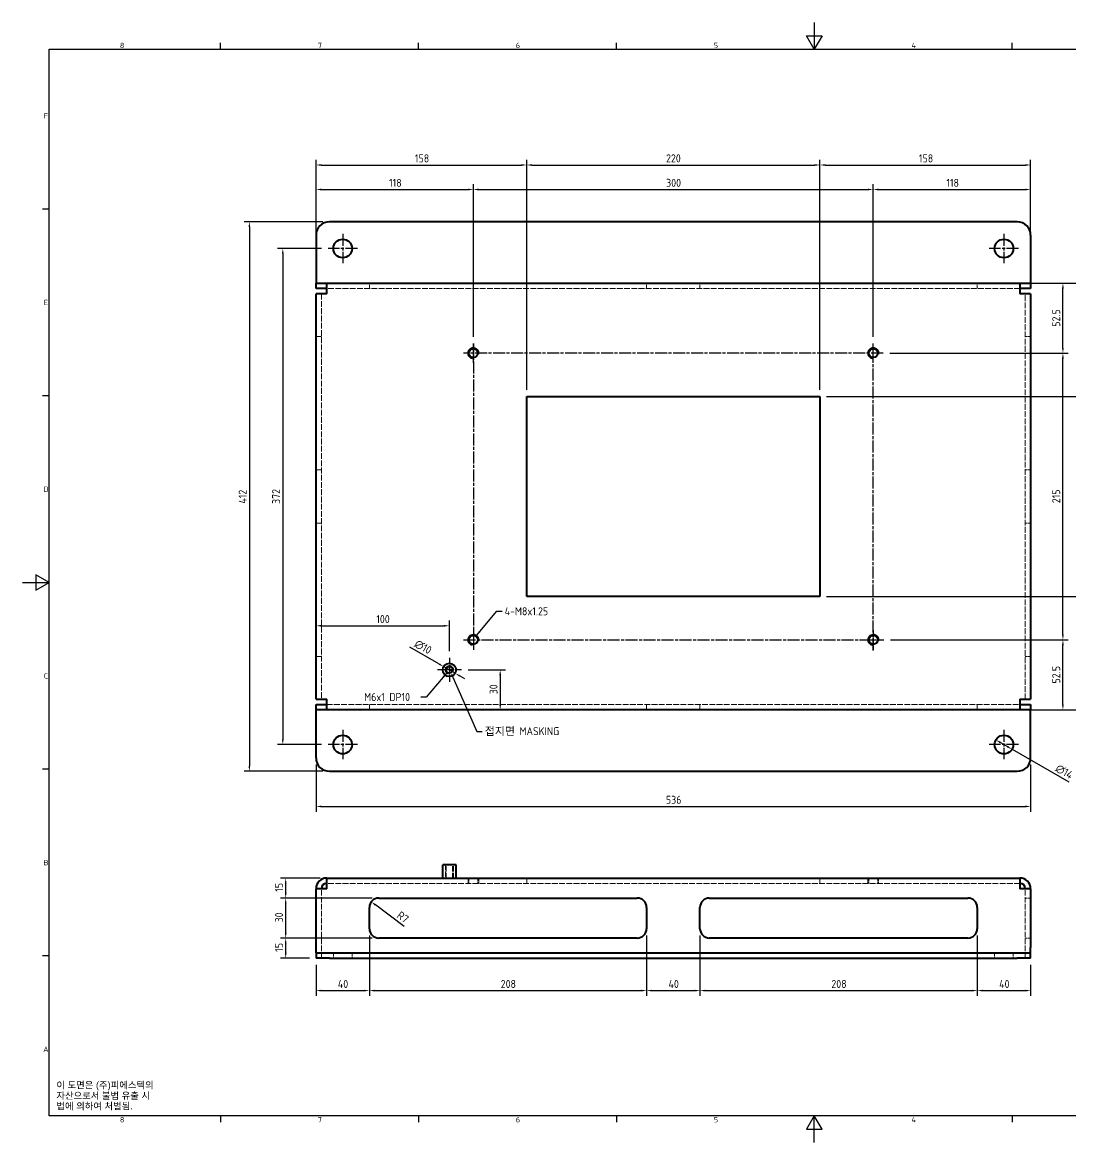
# Model space of a CAD drawing. Header units: millimetres. Extents: x 0 to 1188, y 0 to 840.
# Drawn here: x 0 to 786, y 0 to 840 of the extents above; entities that cross this region are included whole.
import ezdxf

# ---------------------------------------------------------------- set-up
doc = ezdxf.new("R2010")
doc.units = ezdxf.units.MM
doc.header["$LTSCALE"] = 2
doc.linetypes.add('CHAIN', pattern=[0.3543, 0.2362, -0.0295, 0.0591, -0.0295])
doc.linetypes.add('DASHED', pattern=[0.2067, 0.1654, -0.0413])
doc.layers.get('0').update_dxf_attribs({"color": 3, "lineweight": 25})
for name, color, linetype, lineweight in [('가려진 것(ISO)', 2, 'DASHED', 18), ('가시적인 것(ISO)', 3, 'Continuous', 40), ('가시적인 좁은 것(ISO)', 3, 'Continuous', 35), ('경계(ISO)', 7, 'Continuous', 25), ('기호(ISO)', 5, 'Continuous', 25), ('중심 표식(ISO)', 1, 'Continuous', 25), ('중심선(ISO)', 1, 'Continuous', 25), ('치수(ISO)', 2, 'Continuous', 25)]:
    doc.layers.add(name, color=color, linetype=linetype, lineweight=lineweight)
doc.styles.add('문자 텍스트_PSTEK_POSCO', font='isocp.shx')
doc.styles.add('치수 텍스트_PSTEK_POSCO', font='isocp.shx')
doc.dimstyles.new('치수_PSTEK_POSCO', dxfattribs={"dimscale": 2, "dimtxt": 3, "dimasz": 2, "dimexe": 2, "dimexo": 2.5, "dimgap": 1, "dimtad": 1, "dimrnd": 1e-08, "dimdsep": 46, "dimtxsty": '치수 텍스트_PSTEK_POSCO', "dimcen": 0.09, "dimdle": 10, "dimclrd": 7, "dimclre": 7, "dimclrt": 2, "dimadec": 1, "dimazin": 2, "dimtfac": 1, "dimtmove": 0, "dimatfit": 3, "dimfxl": 0, "dimtolj": 1, "dimlwd": -1, "dimlwe": -1, "dimarcsym": 0})
doc.dimstyles.new('치수_PSTEK_POSCO$7', dxfattribs={"dimscale": 2, "dimtxt": 3, "dimasz": 2, "dimexe": 2, "dimexo": 2.5, "dimgap": 1, "dimtad": 1, "dimrnd": 1e-08, "dimdsep": 46, "dimtxsty": '치수 텍스트_PSTEK_POSCO', "dimcen": 0.09, "dimdle": 10, "dimclrd": 7, "dimclre": 7, "dimclrt": 2, "dimadec": 1, "dimazin": 2, "dimtfac": 1, "dimtmove": 0, "dimatfit": 3, "dimfxl": 0, "dimtolj": 1, "dimlwd": -1, "dimlwe": -1, "dimarcsym": 0})

# ---------------------------------------------------------------- blocks, each defined once
blk = doc.blocks.new('경계 Default Border')
at = {"layer": '경계(ISO)'}
for p, q in [((74.25, 410), (74.25, 412.4)), ((148.5, 410), (148.5, 412.4)), ((222.75, 410), (222.75, 412.4)), ((371.25, 410), (371.25, 412.4)), ((10, 350), (7.6, 350)), ((10, 280), (7.6, 280)), ((10, 140), (7.6, 140)), ((10, 70), (7.6, 70)), ((74.25, 10), (74.25, 7.6)), ((148.5, 10), (148.5, 7.6)), ((222.75, 10), (222.75, 7.6)), ((371.25, 10), (371.25, 7.6))]:
    blk.add_line(p, q, dxfattribs=at)
at = {"layer": '경계(ISO)', "flags": 128}
for points in [[(297, 420), (297, 410), (294.11, 415), (299.89, 415), (297, 410)], [(10, 10), (10, 410), (584, 410), (584, 10), (10, 10)], [(0, 210), (10, 210), (5, 212.89), (5, 207.11), (10, 210)], [(297, 0), (297, 10), (294.11, 5), (299.89, 5), (297, 10)]]:
    blk.add_lwpolyline(points, dxfattribs=at)
at = {"layer": '경계(ISO)', "color": 2, "char_height": 2, "attachment_point": 7, "style": '문자 텍스트_PSTEK_POSCO'}
for s, insert in [('8', (36.55, 410.38)), ('7', (110.8, 410.4)), ('6', (185.05, 410.38)), ('5', (259.3, 410.38)), ('4', (333.44, 410.4)), ('F', (8.03, 384)), ('E', (8.03, 313.98)), ('D', (7.92, 243.98)), ('C', (8.03, 173.98)), ('B', (7.92, 103.98)), ('A', (7.81, 34)), ('8', (36.55, 7.58)), ('7', (110.8, 7.6)), ('6', (185.05, 7.58)), ('5', (259.3, 7.58)), ('4', (333.44, 7.6))]:
    blk.add_mtext(s, dxfattribs=dict(at, insert=insert))
blk = doc.blocks.new('*D21')
at = {"layer": 'Defpoints', "color": 0, "transparency": 16777216}
for p in [(229.24, 670.46), (195.33, 298.46), (229.24, 298.46)]:
    blk.add_point(p, dxfattribs=at)
at = {"layer": '치수(ISO)', "color": 7, "transparency": 16777216}
for p, q in [((224.24, 670.46), (191.33, 670.46)), ((195.33, 666.46), (195.33, 302.46)), ((224.24, 298.46), (191.33, 298.46))]:
    blk.add_line(p, q, dxfattribs=at)
for points in [[(194.66, 666.46), (196, 666.46), (195.33, 670.46)], [(194.66, 302.46), (196, 302.46), (195.33, 298.46)]]:
    blk.add_solid(points, dxfattribs=at)
at = {"layer": '치수(ISO)', "color": 2, "transparency": 16777216, "insert": (190.33, 478.88), "char_height": 6, "attachment_point": 4, "rotation": 90, "style": '치수 텍스트_PSTEK_POSCO'}
blk.add_mtext('\\A1;372', dxfattribs=at)
blk = doc.blocks.new('*D22')
at = {"layer": 'Defpoints', "color": 0, "transparency": 16777216}
for p in [(230.24, 690.46), (170.24, 278.46), (230.24, 278.46)]:
    blk.add_point(p, dxfattribs=at)
at = {"layer": '치수(ISO)', "color": 7, "transparency": 16777216}
for p, q in [((225.24, 690.46), (166.24, 690.46)), ((170.24, 686.46), (170.24, 282.46)), ((225.24, 278.46), (166.24, 278.46))]:
    blk.add_line(p, q, dxfattribs=at)
for points in [[(169.57, 686.46), (170.91, 686.46), (170.24, 690.46)], [(169.57, 282.46), (170.91, 282.46), (170.24, 278.46)]]:
    blk.add_solid(points, dxfattribs=at)
at = {"layer": '치수(ISO)', "color": 2, "transparency": 16777216, "insert": (165.24, 479.18), "char_height": 6, "attachment_point": 4, "rotation": 90, "style": '치수 텍스트_PSTEK_POSCO'}
blk.add_mtext('\\A1;412', dxfattribs=at)
blk = doc.blocks.new('*D23')
at = {"layer": 'Defpoints', "color": 0, "transparency": 16777216}
for p in [(338.24, 714.68), (220.24, 680.46), (338.24, 599.28)]:
    blk.add_point(p, dxfattribs=at)
at = {"layer": '치수(ISO)', "color": 7, "transparency": 16777216}
for p, q in [((220.24, 685.46), (220.24, 718.68)), ((224.24, 714.68), (334.24, 714.68)), ((338.24, 604.28), (338.24, 718.68))]:
    blk.add_line(p, q, dxfattribs=at)
for points in [[(224.24, 715.35), (224.24, 714.01), (220.24, 714.68)], [(334.24, 715.35), (334.24, 714.01), (338.24, 714.68)]]:
    blk.add_solid(points, dxfattribs=at)
at = {"layer": '치수(ISO)', "color": 2, "transparency": 16777216, "insert": (275.02, 719.68), "char_height": 6, "attachment_point": 4, "style": '치수 텍스트_PSTEK_POSCO'}
blk.add_mtext('\\A1;118', dxfattribs=at)
blk = doc.blocks.new('*D24')
at = {"layer": 'Defpoints', "color": 0, "transparency": 16777216}
for p in [(638.24, 714.68), (338.24, 599.28), (638.24, 599.28)]:
    blk.add_point(p, dxfattribs=at)
at = {"layer": '치수(ISO)', "color": 7, "transparency": 16777216}
for p, q in [((338.24, 604.28), (338.24, 718.68)), ((342.24, 714.68), (634.24, 714.68)), ((638.24, 604.28), (638.24, 718.68))]:
    blk.add_line(p, q, dxfattribs=at)
for points in [[(342.24, 715.35), (342.24, 714.01), (338.24, 714.68)], [(634.24, 715.35), (634.24, 714.01), (638.24, 714.68)]]:
    blk.add_solid(points, dxfattribs=at)
at = {"layer": '치수(ISO)', "color": 2, "transparency": 16777216, "insert": (482.86, 719.68), "char_height": 6, "attachment_point": 4, "style": '치수 텍스트_PSTEK_POSCO'}
blk.add_mtext('\\A1;300', dxfattribs=at)
blk = doc.blocks.new('*D25')
at = {"layer": 'Defpoints', "color": 0, "transparency": 16777216}
for p in [(756.24, 714.68), (756.24, 680.46), (638.24, 599.28)]:
    blk.add_point(p, dxfattribs=at)
at = {"layer": '치수(ISO)', "color": 7, "transparency": 16777216}
for p, q in [((638.24, 604.28), (638.24, 718.68)), ((642.24, 714.68), (752.24, 714.68)), ((756.24, 685.46), (756.24, 718.68))]:
    blk.add_line(p, q, dxfattribs=at)
for points in [[(642.24, 715.35), (642.24, 714.01), (638.24, 714.68)], [(752.24, 715.35), (752.24, 714.01), (756.24, 714.68)]]:
    blk.add_solid(points, dxfattribs=at)
at = {"layer": '치수(ISO)', "color": 2, "transparency": 16777216, "insert": (693.06, 719.68), "char_height": 6, "attachment_point": 4, "style": '치수 텍스트_PSTEK_POSCO'}
blk.add_mtext('\\A1;118', dxfattribs=at)
blk = doc.blocks.new('*D26')
at = {"layer": 'Defpoints', "color": 0, "transparency": 16777216}
for p in [(378.24, 733.06), (220.24, 636.46), (378.24, 559.46)]:
    blk.add_point(p, dxfattribs=at)
at = {"layer": '치수(ISO)', "color": 7, "transparency": 16777216}
for p, q in [((220.24, 641.46), (220.24, 737.06)), ((224.24, 733.06), (374.24, 733.06)), ((378.24, 564.46), (378.24, 737.06))]:
    blk.add_line(p, q, dxfattribs=at)
for points in [[(224.24, 733.73), (224.24, 732.39), (220.24, 733.06)], [(374.24, 733.73), (374.24, 732.39), (378.24, 733.06)]]:
    blk.add_solid(points, dxfattribs=at)
at = {"layer": '치수(ISO)', "color": 2, "transparency": 16777216, "insert": (294.42, 738.06), "char_height": 6, "attachment_point": 4, "style": '치수 텍스트_PSTEK_POSCO'}
blk.add_mtext('\\A1;158', dxfattribs=at)
blk = doc.blocks.new('*D27')
at = {"layer": 'Defpoints', "color": 0, "transparency": 16777216}
for p in [(598.24, 733.06), (378.24, 559.46), (598.24, 559.46)]:
    blk.add_point(p, dxfattribs=at)
at = {"layer": '치수(ISO)', "color": 7, "transparency": 16777216}
for p, q in [((378.24, 564.46), (378.24, 737.06)), ((382.24, 733.06), (594.24, 733.06)), ((598.24, 564.46), (598.24, 737.06))]:
    blk.add_line(p, q, dxfattribs=at)
for points in [[(382.24, 733.73), (382.24, 732.39), (378.24, 733.06)], [(594.24, 733.73), (594.24, 732.39), (598.24, 733.06)]]:
    blk.add_solid(points, dxfattribs=at)
at = {"layer": '치수(ISO)', "color": 2, "transparency": 16777216, "insert": (482.78, 738.06), "char_height": 6, "attachment_point": 4, "style": '치수 텍스트_PSTEK_POSCO'}
blk.add_mtext('\\A1;220', dxfattribs=at)
blk = doc.blocks.new('*D28')
at = {"layer": 'Defpoints', "color": 0, "transparency": 16777216}
for p in [(756.24, 733.06), (756.24, 636.46), (598.24, 559.46)]:
    blk.add_point(p, dxfattribs=at)
at = {"layer": '치수(ISO)', "color": 7, "transparency": 16777216}
for p, q in [((598.24, 564.46), (598.24, 737.06)), ((602.24, 733.06), (752.24, 733.06)), ((756.24, 641.46), (756.24, 737.06))]:
    blk.add_line(p, q, dxfattribs=at)
for points in [[(602.24, 733.73), (602.24, 732.39), (598.24, 733.06)], [(752.24, 733.73), (752.24, 732.39), (756.24, 733.06)]]:
    blk.add_solid(points, dxfattribs=at)
at = {"layer": '치수(ISO)', "color": 2, "transparency": 16777216, "insert": (672.46, 738.06), "char_height": 6, "attachment_point": 4, "style": '치수 텍스트_PSTEK_POSCO'}
blk.add_mtext('\\A1;158', dxfattribs=at)
blk = doc.blocks.new('*D29')
at = {"layer": 'Defpoints', "color": 0, "transparency": 16777216}
for p in [(748.24, 644.46), (801.07, 644.46), (598.24, 559.46)]:
    blk.add_point(p, dxfattribs=at)
at = {"layer": '치수(ISO)', "color": 7, "transparency": 16777216}
for p, q in [((753.24, 644.46), (805.07, 644.46)), ((801.07, 563.46), (801.07, 640.46)), ((603.24, 559.46), (805.07, 559.46))]:
    blk.add_line(p, q, dxfattribs=at)
for points in [[(800.4, 640.46), (801.74, 640.46), (801.07, 644.46)], [(800.4, 563.46), (801.74, 563.46), (801.07, 559.46)]]:
    blk.add_solid(points, dxfattribs=at)
at = {"layer": '치수(ISO)', "color": 2, "transparency": 16777216, "insert": (796.07, 602.74), "char_height": 6, "attachment_point": 4, "rotation": 90, "style": '치수 텍스트_PSTEK_POSCO'}
blk.add_mtext('\\A1;85', dxfattribs=at)
blk = doc.blocks.new('*D30')
at = {"layer": 'Defpoints', "color": 0, "transparency": 16777216}
for p in [(598.24, 559.46), (801.07, 559.46), (598.24, 409.46)]:
    blk.add_point(p, dxfattribs=at)
at = {"layer": '치수(ISO)', "color": 7, "transparency": 16777216}
for p, q in [((603.24, 559.46), (805.07, 559.46)), ((801.07, 413.46), (801.07, 555.46)), ((603.24, 409.46), (805.07, 409.46))]:
    blk.add_line(p, q, dxfattribs=at)
for points in [[(800.4, 555.46), (801.74, 555.46), (801.07, 559.46)], [(800.4, 413.46), (801.74, 413.46), (801.07, 409.46)]]:
    blk.add_solid(points, dxfattribs=at)
at = {"layer": '치수(ISO)', "color": 2, "transparency": 16777216, "insert": (796.07, 479.65), "char_height": 6, "attachment_point": 4, "rotation": 90, "style": '치수 텍스트_PSTEK_POSCO'}
blk.add_mtext('\\A1;150', dxfattribs=at)
blk = doc.blocks.new('*D31')
at = {"layer": 'Defpoints', "color": 0, "transparency": 16777216}
for p in [(598.24, 409.46), (801.07, 409.46), (748.24, 324.46)]:
    blk.add_point(p, dxfattribs=at)
at = {"layer": '치수(ISO)', "color": 7, "transparency": 16777216}
for p, q in [((603.24, 409.46), (805.07, 409.46)), ((801.07, 328.46), (801.07, 405.46)), ((753.24, 324.46), (805.07, 324.46))]:
    blk.add_line(p, q, dxfattribs=at)
for points in [[(800.4, 405.46), (801.74, 405.46), (801.07, 409.46)], [(800.4, 328.46), (801.74, 328.46), (801.07, 324.46)]]:
    blk.add_solid(points, dxfattribs=at)
at = {"layer": '치수(ISO)', "color": 2, "transparency": 16777216, "insert": (796.07, 367.7), "char_height": 6, "attachment_point": 4, "rotation": 90, "style": '치수 텍스트_PSTEK_POSCO'}
blk.add_mtext('\\A1;85', dxfattribs=at)
blk = doc.blocks.new('*D32')
at = {"layer": 'Defpoints', "color": 0, "transparency": 16777216}
for p in [(748.24, 644.46), (780.47, 644.46), (645.56, 591.96)]:
    blk.add_point(p, dxfattribs=at)
at = {"layer": '치수(ISO)', "color": 7, "transparency": 16777216}
for p, q in [((753.24, 644.46), (784.47, 644.46)), ((780.47, 595.96), (780.47, 640.46)), ((650.56, 591.96), (784.47, 591.96))]:
    blk.add_line(p, q, dxfattribs=at)
for points in [[(779.8, 640.46), (781.13, 640.46), (780.47, 644.46)], [(779.8, 595.96), (781.13, 595.96), (780.47, 591.96)]]:
    blk.add_solid(points, dxfattribs=at)
at = {"layer": '치수(ISO)', "color": 2, "transparency": 16777216, "insert": (775.46, 611.8), "char_height": 6, "attachment_point": 4, "rotation": 90, "style": '치수 텍스트_PSTEK_POSCO'}
blk.add_mtext('\\A1;52.5', dxfattribs=at)
blk = doc.blocks.new('*D33')
at = {"layer": 'Defpoints', "color": 0, "transparency": 16777216}
for p in [(645.56, 591.96), (780.47, 591.96), (646.24, 376.96)]:
    blk.add_point(p, dxfattribs=at)
at = {"layer": '치수(ISO)', "color": 7, "transparency": 16777216}
for p, q in [((650.56, 591.96), (784.47, 591.96)), ((780.47, 380.96), (780.47, 587.96)), ((651.24, 376.96), (784.47, 376.96))]:
    blk.add_line(p, q, dxfattribs=at)
for points in [[(779.8, 587.96), (781.13, 587.96), (780.47, 591.96)], [(779.8, 380.96), (781.13, 380.96), (780.47, 376.96)]]:
    blk.add_solid(points, dxfattribs=at)
at = {"layer": '치수(ISO)', "color": 2, "transparency": 16777216, "insert": (775.46, 479.47), "char_height": 6, "attachment_point": 4, "rotation": 90, "style": '치수 텍스트_PSTEK_POSCO'}
blk.add_mtext('\\A1;215', dxfattribs=at)
blk = doc.blocks.new('*D34')
at = {"layer": 'Defpoints', "color": 0, "transparency": 16777216}
for p in [(646.24, 376.96), (780.47, 376.96), (748.24, 324.46)]:
    blk.add_point(p, dxfattribs=at)
at = {"layer": '치수(ISO)', "color": 7, "transparency": 16777216}
for p, q in [((651.24, 376.96), (784.47, 376.96)), ((780.47, 328.46), (780.47, 372.96)), ((753.24, 324.46), (784.47, 324.46))]:
    blk.add_line(p, q, dxfattribs=at)
for points in [[(779.8, 372.96), (781.13, 372.96), (780.47, 376.96)], [(779.8, 328.46), (781.13, 328.46), (780.47, 324.46)]]:
    blk.add_solid(points, dxfattribs=at)
at = {"layer": '치수(ISO)', "color": 2, "transparency": 16777216, "insert": (775.46, 344.26), "char_height": 6, "attachment_point": 4, "rotation": 90, "style": '치수 텍스트_PSTEK_POSCO'}
blk.add_mtext('\\A1;52.5', dxfattribs=at)
blk = doc.blocks.new('*D35')
at = {"layer": 'Defpoints', "color": 0, "transparency": 16777216}
for p in [(220.24, 387.55), (320.24, 387.55), (320.24, 363.46)]:
    blk.add_point(p, dxfattribs=at)
at = {"layer": '치수(ISO)', "color": 7, "transparency": 16777216}
for p, q in [((224.24, 387.55), (316.24, 387.55)), ((320.24, 368.46), (320.24, 391.55))]:
    blk.add_line(p, q, dxfattribs=at)
for points in [[(224.24, 388.21), (224.24, 386.88), (220.24, 387.55)], [(316.24, 388.21), (316.24, 386.88), (320.24, 387.55)]]:
    blk.add_solid(points, dxfattribs=at)
at = {"layer": '치수(ISO)', "color": 2, "transparency": 16777216, "insert": (265.44, 392.55), "char_height": 6, "attachment_point": 4, "style": '치수 텍스트_PSTEK_POSCO'}
blk.add_mtext('\\A1;100', dxfattribs=at)
blk = doc.blocks.new('*D36')
at = {"layer": 'Defpoints', "color": 0, "transparency": 16777216}
for p in [(329.24, 354.46), (358.39, 324.46), (358.39, 324.46)]:
    blk.add_point(p, dxfattribs=at)
at = {"layer": '치수(ISO)', "color": 7, "transparency": 16777216}
for p, q in [((334.24, 354.46), (362.39, 354.46)), ((358.39, 350.46), (358.39, 328.46))]:
    blk.add_line(p, q, dxfattribs=at)
for points in [[(357.72, 350.46), (359.05, 350.46), (358.39, 354.46)], [(357.72, 328.46), (359.05, 328.46), (358.39, 324.46)]]:
    blk.add_solid(points, dxfattribs=at)
at = {"layer": '치수(ISO)', "color": 2, "transparency": 16777216, "insert": (353.39, 336.15), "char_height": 6, "attachment_point": 4, "rotation": 90, "style": '치수 텍스트_PSTEK_POSCO'}
blk.add_mtext('\\A1;30', dxfattribs=at)
blk = doc.blocks.new('*D37')
at = {"layer": 'Defpoints', "color": 0, "transparency": 16777216}
for p in [(315.91, 356.96), (324.57, 351.96)]:
    blk.add_point(p, dxfattribs=at)
at = {"layer": '치수(ISO)', "color": 7, "transparency": 16777216}
for p, q in [((312.45, 358.96), (290.7, 371.51)), ((324.57, 351.96), (315.91, 356.96)), ((328.04, 349.96), (331.5, 347.96))]:
    blk.add_line(p, q, dxfattribs=at)
for points in [[(312.78, 359.53), (312.11, 358.38), (315.91, 356.96)], [(328.37, 350.53), (327.7, 349.38), (324.57, 351.96)]]:
    blk.add_solid(points, dxfattribs=at)
at = {"layer": '치수(ISO)', "color": 2, "transparency": 16777216, "insert": (294.93, 374.84), "char_height": 6, "attachment_point": 4, "rotation": 330, "style": '치수 텍스트_PSTEK_POSCO'}
blk.add_mtext('\\A1;∅10', dxfattribs=at)
blk = doc.blocks.new('*D49')
at = {"layer": 'Defpoints', "color": 0, "transparency": 16777216}
for p in [(260.24, 160.4), (220.24, 138.4), (260.24, 113.96)]:
    blk.add_point(p, dxfattribs=at)
at = {"layer": '치수(ISO)', "color": 7, "transparency": 16777216}
for p, q in [((260.24, 155.4), (260.24, 109.96)), ((220.24, 133.4), (220.24, 109.96)), ((224.24, 113.96), (256.24, 113.96))]:
    blk.add_line(p, q, dxfattribs=at)
for points in [[(224.24, 114.63), (224.24, 113.29), (220.24, 113.96)], [(256.24, 114.63), (256.24, 113.29), (260.24, 113.96)]]:
    blk.add_solid(points, dxfattribs=at)
at = {"layer": '치수(ISO)', "color": 2, "transparency": 16777216, "insert": (236.62, 118.96), "char_height": 6, "attachment_point": 4, "style": '치수 텍스트_PSTEK_POSCO'}
blk.add_mtext('\\A1;40', dxfattribs=at)
blk = doc.blocks.new('*D50')
at = {"layer": 'Defpoints', "color": 0, "transparency": 16777216}
for p in [(260.24, 160.4), (468.24, 160.4), (468.24, 113.96)]:
    blk.add_point(p, dxfattribs=at)
at = {"layer": '치수(ISO)', "color": 7, "transparency": 16777216}
for p, q in [((260.24, 155.4), (260.24, 109.96)), ((468.24, 155.4), (468.24, 109.96)), ((264.24, 113.96), (464.24, 113.96))]:
    blk.add_line(p, q, dxfattribs=at)
for points in [[(264.24, 114.63), (264.24, 113.29), (260.24, 113.96)], [(464.24, 114.63), (464.24, 113.29), (468.24, 113.96)]]:
    blk.add_solid(points, dxfattribs=at)
at = {"layer": '치수(ISO)', "color": 2, "transparency": 16777216, "insert": (358.79, 118.96), "char_height": 6, "attachment_point": 4, "style": '치수 텍스트_PSTEK_POSCO'}
blk.add_mtext('\\A1;208', dxfattribs=at)
blk = doc.blocks.new('*D51')
at = {"layer": 'Defpoints', "color": 0, "transparency": 16777216}
for p in [(468.24, 160.4), (508.24, 160.4), (508.24, 113.96)]:
    blk.add_point(p, dxfattribs=at)
at = {"layer": '치수(ISO)', "color": 7, "transparency": 16777216}
for p, q in [((468.24, 155.4), (468.24, 109.96)), ((508.24, 155.4), (508.24, 109.96)), ((472.24, 113.96), (504.24, 113.96))]:
    blk.add_line(p, q, dxfattribs=at)
for points in [[(472.24, 114.63), (472.24, 113.29), (468.24, 113.96)], [(504.24, 114.63), (504.24, 113.29), (508.24, 113.96)]]:
    blk.add_solid(points, dxfattribs=at)
at = {"layer": '치수(ISO)', "color": 2, "transparency": 16777216, "insert": (484.66, 118.96), "char_height": 6, "attachment_point": 4, "style": '치수 텍스트_PSTEK_POSCO'}
blk.add_mtext('\\A1;40', dxfattribs=at)
blk = doc.blocks.new('*D52')
at = {"layer": 'Defpoints', "color": 0, "transparency": 16777216}
for p in [(508.24, 160.4), (716.24, 160.4), (716.24, 113.96)]:
    blk.add_point(p, dxfattribs=at)
at = {"layer": '치수(ISO)', "color": 7, "transparency": 16777216}
for p, q in [((508.24, 155.4), (508.24, 109.96)), ((716.24, 155.4), (716.24, 109.96)), ((512.24, 113.96), (712.24, 113.96))]:
    blk.add_line(p, q, dxfattribs=at)
for points in [[(512.24, 114.63), (512.24, 113.29), (508.24, 113.96)], [(712.24, 114.63), (712.24, 113.29), (716.24, 113.96)]]:
    blk.add_solid(points, dxfattribs=at)
at = {"layer": '치수(ISO)', "color": 2, "transparency": 16777216, "insert": (606.79, 118.96), "char_height": 6, "attachment_point": 4, "style": '치수 텍스트_PSTEK_POSCO'}
blk.add_mtext('\\A1;208', dxfattribs=at)
blk = doc.blocks.new('*D53')
at = {"layer": 'Defpoints', "color": 0, "transparency": 16777216}
for p in [(716.24, 160.4), (756.24, 138.4), (756.24, 113.96)]:
    blk.add_point(p, dxfattribs=at)
at = {"layer": '치수(ISO)', "color": 7, "transparency": 16777216}
for p, q in [((716.24, 155.4), (716.24, 109.96)), ((756.24, 133.4), (756.24, 109.96)), ((720.24, 113.96), (752.24, 113.96))]:
    blk.add_line(p, q, dxfattribs=at)
for points in [[(720.24, 114.63), (720.24, 113.29), (716.24, 113.96)], [(752.24, 114.63), (752.24, 113.29), (756.24, 113.96)]]:
    blk.add_solid(points, dxfattribs=at)
at = {"layer": '치수(ISO)', "color": 2, "transparency": 16777216, "insert": (732.66, 118.96), "char_height": 6, "attachment_point": 4, "style": '치수 텍스트_PSTEK_POSCO'}
blk.add_mtext('\\A1;40', dxfattribs=at)
blk = doc.blocks.new('*D54')
at = {"layer": 'Defpoints', "color": 0, "transparency": 16777216}
for p in [(197.49, 153.4), (267.24, 153.4), (220.24, 138.4)]:
    blk.add_point(p, dxfattribs=at)
at = {"layer": '치수(ISO)', "color": 7, "transparency": 16777216}
for p, q in [((262.24, 153.4), (193.49, 153.4)), ((197.49, 142.4), (197.49, 149.4)), ((215.24, 138.4), (193.49, 138.4))]:
    blk.add_line(p, q, dxfattribs=at)
for points in [[(196.83, 149.4), (198.16, 149.4), (197.49, 153.4)], [(196.83, 142.4), (198.16, 142.4), (197.49, 138.4)]]:
    blk.add_solid(points, dxfattribs=at)
at = {"layer": '치수(ISO)', "color": 2, "transparency": 16777216, "insert": (192.49, 143.05), "char_height": 6, "attachment_point": 4, "rotation": 90, "style": '치수 텍스트_PSTEK_POSCO'}
blk.add_mtext('\\A1;15', dxfattribs=at)
blk = doc.blocks.new('*D55')
at = {"layer": 'Defpoints', "color": 0, "transparency": 16777216}
for p in [(197.49, 183.4), (267.24, 183.4), (267.24, 153.4)]:
    blk.add_point(p, dxfattribs=at)
at = {"layer": '치수(ISO)', "color": 7, "transparency": 16777216}
for p, q in [((262.24, 183.4), (193.49, 183.4)), ((197.49, 157.4), (197.49, 179.4)), ((262.24, 153.4), (193.49, 153.4))]:
    blk.add_line(p, q, dxfattribs=at)
for points in [[(196.83, 179.4), (198.16, 179.4), (197.49, 183.4)], [(196.83, 157.4), (198.16, 157.4), (197.49, 153.4)]]:
    blk.add_solid(points, dxfattribs=at)
at = {"layer": '치수(ISO)', "color": 2, "transparency": 16777216, "insert": (192.49, 165.11), "char_height": 6, "attachment_point": 4, "rotation": 90, "style": '치수 텍스트_PSTEK_POSCO'}
blk.add_mtext('\\A1;30', dxfattribs=at)
blk = doc.blocks.new('*D56')
at = {"layer": 'Defpoints', "color": 0, "transparency": 16777216}
for p in [(197.49, 198.4), (228.24, 198.4), (267.24, 183.4)]:
    blk.add_point(p, dxfattribs=at)
at = {"layer": '치수(ISO)', "color": 7, "transparency": 16777216}
for p, q in [((223.24, 198.4), (193.49, 198.4)), ((197.49, 187.4), (197.49, 194.4)), ((262.24, 183.4), (193.49, 183.4))]:
    blk.add_line(p, q, dxfattribs=at)
for points in [[(196.83, 194.4), (198.16, 194.4), (197.49, 198.4)], [(196.83, 187.4), (198.16, 187.4), (197.49, 183.4)]]:
    blk.add_solid(points, dxfattribs=at)
at = {"layer": '치수(ISO)', "color": 2, "transparency": 16777216, "insert": (192.49, 188.09), "char_height": 6, "attachment_point": 4, "rotation": 90, "style": '치수 텍스트_PSTEK_POSCO'}
blk.add_mtext('\\A1;15', dxfattribs=at)
blk = doc.blocks.new('*D57')
at = {"layer": 'Defpoints', "color": 0, "transparency": 16777216}
for p in [(261.64, 180.6), (267.24, 176.4)]:
    blk.add_point(p, dxfattribs=at)
at = {"layer": '치수(ISO)', "color": 7, "transparency": 16777216}
blk.add_line((286.43, 161.98), (264.84, 178.2), dxfattribs=at)
blk.add_solid([(265.24, 178.73), (264.44, 177.66), (261.64, 180.6)], dxfattribs=at)
at = {"layer": '치수(ISO)', "color": 2, "transparency": 16777216, "insert": (282.08, 171.5), "char_height": 6, "attachment_point": 4, "rotation": 323.08648, "style": '치수 텍스트_PSTEK_POSCO'}
blk.add_mtext('\\A1;R7', dxfattribs=at)
blk = doc.blocks.new('*D60')
at = {"layer": 'Defpoints', "color": 0, "transparency": 16777216}
for p in [(220.24, 288.46), (756.24, 288.46), (756.24, 252.06)]:
    blk.add_point(p, dxfattribs=at)
at = {"layer": '치수(ISO)', "color": 7, "transparency": 16777216}
for p, q in [((220.24, 283.46), (220.24, 248.06)), ((756.24, 283.46), (756.24, 248.06)), ((224.24, 252.06), (752.24, 252.06))]:
    blk.add_line(p, q, dxfattribs=at)
for points in [[(224.24, 252.73), (224.24, 251.39), (220.24, 252.06)], [(752.24, 252.73), (752.24, 251.39), (756.24, 252.06)]]:
    blk.add_solid(points, dxfattribs=at)
at = {"layer": '치수(ISO)', "color": 2, "transparency": 16777216, "insert": (482.69, 257.06), "char_height": 6, "attachment_point": 4, "style": '치수 텍스트_PSTEK_POSCO'}
blk.add_mtext('\\A1;536', dxfattribs=at)
blk = doc.blocks.new('*D62')
at = {"layer": 'Defpoints', "color": 0, "transparency": 16777216}
for p in [(730.18, 301.96), (742.3, 294.96)]:
    blk.add_point(p, dxfattribs=at)
at = {"layer": '치수(ISO)', "color": 7, "transparency": 16777216}
for p, q in [((733.64, 299.96), (738.84, 296.96)), ((742.3, 294.96), (784.79, 270.42))]:
    blk.add_line(p, q, dxfattribs=at)
for points in [[(733.98, 300.53), (733.31, 299.38), (730.18, 301.96)], [(739.17, 297.53), (738.51, 296.38), (742.3, 294.96)]]:
    blk.add_solid(points, dxfattribs=at)
at = {"layer": '치수(ISO)', "color": 2, "transparency": 16777216, "insert": (775.69, 281.45), "char_height": 6, "attachment_point": 4, "rotation": 330, "style": '치수 텍스트_PSTEK_POSCO'}
blk.add_mtext('\\A1;∅14', dxfattribs=at)

msp = doc.modelspace()

# ---------------------------------------------------------------- linework, layer by layer
at = {"layer": '가려진 것(ISO)', "ltscale": 13.102725}
for p, q in [((748.2415, 640.4552), (228.2415, 640.4552)), ((228.2415, 328.4552), (748.2415, 328.4552)), ((748.2415, 194.3957), (228.2415, 194.3957))]:
    msp.add_line(p, q, dxfattribs=at)
at = {"layer": '가려진 것(ISO)', "ltscale": 3.809293}
for p, q in [((260.2415, 640.4552), (260.2415, 644.4552)), ((468.2415, 640.4552), (468.2415, 644.4552)), ((508.2415, 640.4552), (508.2415, 644.4552)), ((716.2415, 640.4552), (716.2415, 644.4552)), ((220.2415, 604.4552), (224.2415, 604.4552)), ((752.2415, 604.4552), (756.2415, 604.4552)), ((220.2415, 504.4552), (224.2415, 504.4552)), ((752.2415, 504.4552), (756.2415, 504.4552)), ((220.2415, 464.4552), (224.2415, 464.4552)), ((752.2415, 464.4552), (756.2415, 464.4552)), ((220.2415, 364.4552), (224.2415, 364.4552)), ((752.2415, 364.4552), (756.2415, 364.4552)), ((260.2415, 324.4552), (260.2415, 328.4552)), ((468.2415, 324.4552), (468.2415, 328.4552)), ((508.2415, 324.4552), (508.2415, 328.4552)), ((716.2415, 324.4552), (716.2415, 328.4552)), ((334.2415, 198.3957), (334.2415, 194.3957)), ((334.918, 194.3957), (334.918, 198.3957)), ((341.565, 194.3957), (341.565, 198.3957)), ((342.2415, 194.3957), (342.2415, 198.3957)), ((378.2415, 198.3957), (378.2415, 194.3957)), ((598.2415, 198.3957), (598.2415, 194.3957)), ((634.2415, 198.3957), (634.2415, 194.3957)), ((634.918, 194.3957), (634.918, 198.3957)), ((641.565, 194.3957), (641.565, 198.3957)), ((642.2415, 194.3957), (642.2415, 198.3957)), ((220.2415, 183.3957), (224.2415, 183.3957)), ((752.2415, 183.3957), (756.2415, 183.3957)), ((220.2415, 153.3957), (224.2415, 153.3957)), ((752.2415, 153.3957), (756.2415, 153.3957)), ((233.2415, 138.3957), (233.2415, 142.3957)), ((247.2415, 138.3957), (247.2415, 142.3957)), ((729.2415, 138.3957), (729.2415, 142.3957)), ((743.2415, 138.3957), (743.2415, 142.3957))]:
    msp.add_line(p, q, dxfattribs=at)
at = {"layer": '가려진 것(ISO)', "ltscale": 13.131522}
for p, q in [((224.2415, 636.4552), (224.2415, 332.4552)), ((752.2415, 332.4552), (752.2415, 636.4552))]:
    msp.add_line(p, q, dxfattribs=at)
at = {"layer": '가려진 것(ISO)', "ltscale": 12.094824}
for p, q in [((317.2415, 208.3957), (317.2415, 198.3957)), ((317.783, 198.3957), (317.783, 208.3957)), ((322.7, 198.3957), (322.7, 208.3957)), ((323.2415, 198.3957), (323.2415, 208.3957))]:
    msp.add_line(p, q, dxfattribs=at)
at = {"layer": '가려진 것(ISO)', "ltscale": 12.578616}
for p, q in [((224.2415, 138.3957), (224.2415, 190.3957)), ((752.2415, 138.3957), (752.2415, 190.3957))]:
    msp.add_line(p, q, dxfattribs=at)
at = {"layer": '가시적인 것(ISO)'}
for p, q in [((746.2415, 690.4552), (230.2415, 690.4552)), ((220.2415, 680.4552), (220.2415, 648.4552)), ((756.2415, 680.4552), (756.2415, 648.4552)), ((220.2415, 648.4552), (220.2415, 644.4552)), ((756.2415, 648.4552), (756.2415, 644.4552)), ((220.2415, 640.4552), (220.2415, 644.4552)), ((220.2415, 644.4552), (228.2415, 644.4552)), ((228.2415, 640.4552), (220.2415, 640.4552)), ((228.2415, 636.4552), (228.2415, 644.4552)), ((228.2415, 644.4552), (748.2415, 644.4552)), ((748.2415, 644.4552), (748.2415, 636.4552)), ((748.2415, 644.4552), (756.2415, 644.4552)), ((756.2415, 640.4552), (748.2415, 640.4552)), ((756.2415, 644.4552), (756.2415, 640.4552)), ((220.2415, 332.4552), (220.2415, 636.4552)), ((228.2415, 636.4552), (220.2415, 636.4552)), ((756.2415, 636.4552), (748.2415, 636.4552)), ((756.2415, 636.4552), (756.2415, 332.4552)), ((378.2415, 409.4552), (378.2415, 559.4552)), ((378.2415, 559.4552), (598.2415, 559.4552)), ((598.2415, 559.4552), (598.2415, 409.4552)), ((598.2415, 409.4552), (378.2415, 409.4552)), ((220.2415, 332.4552), (228.2415, 332.4552)), ((220.2415, 324.4552), (220.2415, 328.4552)), ((220.2415, 328.4552), (228.2415, 328.4552)), ((228.2415, 324.4552), (228.2415, 332.4552)), ((748.2415, 332.4552), (756.2415, 332.4552)), ((748.2415, 332.4552), (748.2415, 324.4552)), ((748.2415, 328.4552), (756.2415, 328.4552)), ((756.2415, 328.4552), (756.2415, 324.4552)), ((228.2415, 324.4552), (220.2415, 324.4552)), ((220.2415, 320.4552), (220.2415, 324.4552)), ((220.2415, 288.4552), (220.2415, 320.4552)), ((748.2415, 324.4552), (228.2415, 324.4552)), ((756.2415, 324.4552), (748.2415, 324.4552)), ((756.2415, 320.4552), (756.2415, 324.4552)), ((756.2415, 288.4552), (756.2415, 320.4552)), ((230.2415, 278.4552), (746.2415, 278.4552)), ((325.2415, 208.3957), (315.2415, 208.3957)), ((315.2415, 198.3957), (315.2415, 208.3957)), ((325.2415, 198.3957), (325.2415, 208.3957)), ((228.2415, 190.3957), (228.2415, 198.3957)), ((228.2415, 198.3957), (748.2415, 198.3957)), ((748.2415, 198.3957), (748.2415, 190.3957)), ((228.2415, 190.3957), (220.2415, 190.3957)), ((220.2415, 146.3957), (220.2415, 190.3957)), ((756.2415, 190.3957), (748.2415, 190.3957)), ((756.2415, 190.3957), (756.2415, 146.3957)), ((267.2415, 183.3957), (461.2415, 183.3957)), ((515.2415, 183.3957), (709.2415, 183.3957)), ((260.2415, 160.3957), (260.2415, 176.3957)), ((468.2415, 176.3957), (468.2415, 160.3957)), ((508.2415, 160.3957), (508.2415, 176.3957)), ((716.2415, 176.3957), (716.2415, 160.3957)), ((461.2415, 153.3957), (267.2415, 153.3957)), ((709.2415, 153.3957), (515.2415, 153.3957)), ((220.2415, 142.3957), (220.2415, 146.3957)), ((756.2415, 142.3957), (756.2415, 146.3957)), ((220.2415, 142.3957), (230.2415, 142.3957)), ((220.2415, 142.3957), (220.2415, 138.3957)), ((230.2415, 138.3957), (220.2415, 138.3957)), ((230.2415, 142.3957), (746.2415, 142.3957)), ((230.2415, 138.3957), (746.2415, 138.3957)), ((746.2415, 142.3957), (756.2415, 142.3957)), ((756.2415, 138.3957), (746.2415, 138.3957)), ((756.2415, 138.3957), (756.2415, 142.3957))]:
    msp.add_line(p, q, dxfattribs=at)
for centre, radius in [((240.2415, 670.4552), 7), ((736.2415, 670.4552), 7), ((338.2415, 591.9552), 3.3235), ((638.2415, 591.9552), 3.3235), ((338.2415, 376.9552), 3.3235), ((638.2415, 376.9552), 3.3235), ((320.2415, 354.4552), 5), ((320.2415, 354.4552), 2.4585), ((240.2415, 298.4552), 7), ((736.2415, 298.4552), 7)]:
    msp.add_circle(centre, radius, dxfattribs=at)
for centre, radius, start, end in [((230.2415, 680.4552), 10, 90, 180), ((746.2415, 680.4552), 10, 0, 90), ((230.2415, 288.4552), 10, 180, 270), ((746.2415, 288.4552), 10, 270, 0), ((228.2415, 190.3957), 8, 90, 180), ((228.2415, 190.3957), 4, 90, 180), ((748.2415, 190.3957), 8, 0, 90), ((748.2415, 190.3957), 4, 0, 90), ((267.2415, 176.3957), 7, 90, 180), ((461.2415, 176.3957), 7, 0, 90), ((515.2415, 176.3957), 7, 90, 180), ((709.2415, 176.3957), 7, 0, 90), ((267.2415, 160.3957), 7, 180, 270), ((461.2415, 160.3957), 7, 270, 0), ((515.2415, 160.3957), 7, 180, 270), ((709.2415, 160.3957), 7, 270, 0)]:
    msp.add_arc(centre, radius, start, end, dxfattribs=at)
at = {"layer": '가시적인 좁은 것(ISO)'}
for centre, radius in [((338.2415, 591.9552), 4), ((638.2415, 591.9552), 4), ((338.2415, 376.9552), 4), ((638.2415, 376.9552), 4), ((320.2415, 354.4552), 3)]:
    msp.add_arc(centre, radius, 350, 260, dxfattribs=at)
at = {"layer": '중심 표식(ISO)', "linetype": 'CHAIN', "ltscale": 19.051651}
for p, q in [((240.2415, 681.4552), (240.2415, 659.4552)), ((736.2415, 681.4552), (736.2415, 659.4552)), ((251.2415, 670.4552), (229.2415, 670.4552)), ((747.2415, 670.4552), (725.2415, 670.4552)), ((240.2415, 309.4552), (240.2415, 287.4552)), ((736.2415, 309.4552), (736.2415, 287.4552)), ((251.2415, 298.4552), (229.2415, 298.4552)), ((747.2415, 298.4552), (725.2415, 298.4552))]:
    msp.add_line(p, q, dxfattribs=at)
at = {"layer": '중심 표식(ISO)', "linetype": 'CHAIN', "ltscale": 8.137828}
for p, q in [((338.2415, 584.6317), (338.2415, 599.2787)), ((638.2415, 584.6317), (638.2415, 599.2787)), ((338.2415, 384.2787), (338.2415, 369.6317)), ((638.2415, 384.2787), (638.2415, 369.6317))]:
    msp.add_line(p, q, dxfattribs=at)
at = {"layer": '중심 표식(ISO)', "linetype": 'CHAIN', "ltscale": 8.88956}
msp.add_line((630.2415, 376.9552), (646.2415, 376.9552), dxfattribs=at)
at = {"layer": '중심 표식(ISO)', "linetype": 'CHAIN', "ltscale": 10.000767}
for p, q in [((320.2415, 363.4552), (320.2415, 345.4552)), ((329.2415, 354.4552), (311.2415, 354.4552))]:
    msp.add_line(p, q, dxfattribs=at)
at = {"layer": '중심선(ISO)', "linetype": 'CHAIN', "ltscale": 19.051651}
for p, q in [((338.2415, 599.2787), (338.2415, 369.6317)), ((638.2415, 368.9552), (638.2415, 599.2787)), ((645.565, 591.9552), (330.918, 591.9552)), ((330.918, 376.9552), (645.565, 376.9552))]:
    msp.add_line(p, q, dxfattribs=at)

# ---------------------------------------------------------------- block references
at = {"xscale": 2, "yscale": 2, "zscale": 2}
msp.add_blockref('경계 Default Border', (0, 0), dxfattribs=at)

# ---------------------------------------------------------------- texts
at = {"layer": '기호(ISO)', "color": 2, "attachment_point": 4}
for s, insert, char_height, width, line_spacing_factor, style in [('{4-M8x1.25}', (361.7382, 398.4271), 6, 40.41204, 0.525, '치수 텍스트_PSTEK_POSCO'), ('{M6x1 DP10}', (256.3209, 334.1396), 6, 40.41204, 0.525, '치수 텍스트_PSTEK_POSCO'), ('{\\fArial|b0|i0;\\H5.0000;이 도면은 (주)피에스텍의\\P자산으로서 불법 유출 시 \\P법에 의하여 처벌됨.}', (25.5102, 34.9518), 5, 78.612207, 0.944221, '문자 텍스트_PSTEK_POSCO')]:
    msp.add_mtext(s, dxfattribs=dict(at, insert=insert, char_height=char_height, width=width, line_spacing_factor=line_spacing_factor, style=style))
at = {"layer": '기호(ISO)', "color": 2, "insert": (346.8487, 308.1937), "char_height": 6, "width": 65.78546, "attachment_point": 4, "style": '치수 텍스트_PSTEK_POSCO'}
msp.add_mtext('{\\fISOCP|b0|i0;\\H6.0000;접지면 MASKING}', dxfattribs=at)

# ---------------------------------------------------------------- dimensions: what is measured, and where the dimension line sits
at = {"layer": '치수(ISO)', "color": 7}
for base, p1, p2, angle, override, picture, middle in [((378.2415, 733.0599), (220.2415, 636.4552), (378.2415, 559.4552), 180, {"dimdec": 2, "dimtp": 0, "dimtm": 0, "dimtdec": 2, "dimtofl": 0, "dimatfit": 1}, '*D26', (299.2215, 733.0599)), ((598.2415, 733.0599), (378.2415, 559.4552), (598.2415, 559.4552), 180, {"dimdec": 2, "dimtp": 0, "dimtm": 0, "dimtdec": 2, "dimtofl": 0, "dimatfit": 1}, '*D27', (488.2615, 733.0599)), ((756.2415, 733.0599), (598.2415, 559.4552), (756.2415, 636.4552), 180, {"dimdec": 2, "dimtp": 0, "dimtm": 0, "dimtdec": 2, "dimtofl": 0, "dimatfit": 1}, '*D28', (677.2615, 733.0599)), ((338.2415, 714.6814), (220.2415, 680.4552), (338.2415, 599.2787), 180, {"dimdec": 2, "dimtp": 0, "dimtm": 0, "dimtdec": 2, "dimtofl": 0, "dimatfit": 1}, '*D23', (279.2215, 714.6814)), ((638.2415, 714.6814), (338.2415, 599.2787), (638.2415, 599.2787), 180, {"dimdec": 2, "dimtp": 0, "dimtm": 0, "dimtdec": 2, "dimtofl": 0, "dimatfit": 1}, '*D24', (488.2615, 714.6814)), ((756.2415, 714.6814), (638.2415, 599.2787), (756.2415, 680.4552), 180, {"dimdec": 2, "dimtp": 0, "dimtm": 0, "dimtdec": 2, "dimtofl": 0, "dimatfit": 1}, '*D25', (697.2615, 714.6814)), ((170.2415, 278.4552), (230.2415, 690.4552), (230.2415, 278.4552), 90, {"dimdec": 2, "dimtp": 0, "dimtm": 0, "dimtdec": 2, "dimtofl": 0, "dimatfit": 1}, '*D22', (170.2415, 484.4552)), ((195.3316, 298.4552), (229.2415, 670.4552), (229.2415, 298.4552), 90, {"dimdec": 2, "dimtp": 0, "dimtm": 0, "dimtdec": 2, "dimtofl": 0, "dimatfit": 1}, '*D21', (195.3316, 484.4552)), ((801.0702, 644.4552), (598.2415, 559.4552), (748.2415, 644.4552), 90, {"dimdec": 2, "dimtp": 0, "dimtm": 0, "dimtdec": 2, "dimtofl": 0, "dimatfit": 1}, '*D29', (801.0702, 606.1634)), ((780.4656, 644.4552), (645.565, 591.9552), (748.2415, 644.4552), 90, {"dimdec": 2, "dimtp": 0, "dimtm": 0, "dimtdec": 2, "dimtofl": 0, "dimatfit": 1}, '*D32', (780.4656, 618.2252)), ((780.4656, 591.9552), (646.2415, 376.9552), (645.565, 591.9552), 90, {"dimdec": 2, "dimtp": 0, "dimtm": 0, "dimtdec": 2, "dimtofl": 0, "dimatfit": 1}, '*D33', (780.4656, 484.4752)), ((801.0702, 559.4552), (598.2415, 409.4552), (598.2415, 559.4552), 90, {"dimdec": 2, "dimtp": 0, "dimtm": 0, "dimtdec": 2, "dimtofl": 0, "dimatfit": 1}, '*D30', (801.0702, 484.4552)), ((801.0702, 409.4552), (748.2415, 324.4552), (598.2415, 409.4552), 90, {"dimdec": 2, "dimtp": 0, "dimtm": 0, "dimtdec": 2, "dimtofl": 0, "dimatfit": 1}, '*D31', (801.0702, 371.1234)), ((780.4656, 376.9552), (748.2415, 324.4552), (646.2415, 376.9552), 90, {"dimdec": 2, "dimtp": 0, "dimtm": 0, "dimtdec": 2, "dimtofl": 0, "dimatfit": 1}, '*D34', (780.4656, 350.6852)), ((358.3878, 324.4552), (329.2415, 354.4552), (358.3878, 324.4552), 90, {"dimdec": 2, "dimse2": 1, "dimtp": 0, "dimtm": 0, "dimtdec": 2, "dimtofl": 0, "dimatfit": 1}, '*D36', (358.3878, 339.4552)), ((197.4923, 198.3957), (267.2415, 183.3957), (228.2415, 198.3957), 90, {"dimdec": 2, "dimtp": 0, "dimtm": 0, "dimtdec": 2, "dimtofl": 0, "dimatfit": 1}, '*D56', (197.4923, 190.9157)), ((197.4923, 183.3957), (267.2415, 153.3957), (267.2415, 183.3957), 90, {"dimdec": 2, "dimtp": 0, "dimtm": 0, "dimtdec": 2, "dimtofl": 0, "dimatfit": 1}, '*D55', (197.4923, 168.4157)), ((260.2415, 113.9606), (220.2415, 138.3957), (260.2415, 160.3957), 180, {"dimdec": 2, "dimtp": 0, "dimtm": 0, "dimtdec": 2, "dimtofl": 0, "dimatfit": 1}, '*D49', (240.2215, 113.9606)), ((468.2415, 113.9606), (260.2415, 160.3957), (468.2415, 160.3957), 180, {"dimdec": 2, "dimtp": 0, "dimtm": 0, "dimtdec": 2, "dimtofl": 0, "dimatfit": 1}, '*D50', (364.2615, 113.9606)), ((508.2415, 113.9606), (468.2415, 160.3957), (508.2415, 160.3957), 180, {"dimdec": 2, "dimtp": 0, "dimtm": 0, "dimtdec": 2, "dimtofl": 0, "dimatfit": 1}, '*D51', (488.2615, 113.9606)), ((716.2415, 113.9606), (508.2415, 160.3957), (716.2415, 160.3957), 180, {"dimdec": 2, "dimtp": 0, "dimtm": 0, "dimtdec": 2, "dimtofl": 0, "dimatfit": 1}, '*D52', (612.2615, 113.9606)), ((756.2415, 113.9606), (716.2415, 160.3957), (756.2415, 138.3957), 180, {"dimdec": 2, "dimtp": 0, "dimtm": 0, "dimtdec": 2, "dimtofl": 0, "dimatfit": 1}, '*D53', (736.2615, 113.9606)), ((197.4923, 153.3957), (220.2415, 138.3957), (267.2415, 153.3957), 90, {"dimdec": 2, "dimtp": 0, "dimtm": 0, "dimtdec": 2, "dimtofl": 0, "dimatfit": 1}, '*D54', (197.4923, 145.8757))]:
    dim = msp.add_linear_dim(base=base, p1=p1, p2=p2, angle=angle, dimstyle='치수_PSTEK_POSCO', override=override, dxfattribs=at)
    dim.commit()
    dim.dimension.update_dxf_attribs({"geometry": picture, "text_midpoint": middle, "dimtype": 160})
for base, p1, p2, override, picture, middle in [((320.2415, 387.548), (220.2415, 387.548), (320.2415, 363.4552), {"dimdec": 2, "dimse1": 1, "dimtp": 0, "dimtm": 0, "dimtdec": 2, "dimtofl": 0, "dimatfit": 1}, '*D35', (270.2415, 387.548)), ((756.2415, 252.0596), (220.2415, 288.4552), (756.2415, 288.4552), {"dimdec": 2, "dimtp": 0, "dimtm": 0, "dimtdec": 2, "dimtofl": 0, "dimatfit": 1}, '*D60', (488.2415, 252.0596))]:
    dim = msp.add_linear_dim(base=base, p1=p1, p2=p2, dimstyle='치수_PSTEK_POSCO', override=override, dxfattribs=at)
    dim.commit()
    dim.dimension.update_dxf_attribs({"geometry": picture, "text_midpoint": middle, "dimtype": 160})
for p1, p2, picture, middle in [((324.5716, 351.9552), (315.9114, 356.9552), '*D37', (297.1064, 367.8123)), ((730.1793, 301.9552), (742.3037, 294.9552), '*D62', (778.1258, 274.2733))]:
    dim = msp.add_diameter_dim_2p(p1=p1, p2=p2, dimstyle='치수_PSTEK_POSCO', override={"dimdec": 2, "dimlfac": 1, "dimtp": 0, "dimtm": 0, "dimtdec": 2, "dimatfit": 2}, dxfattribs=at)
    dim.commit()
    dim.dimension.update_dxf_attribs({"geometry": picture, "text_midpoint": middle, "dimtype": 163})
dim = msp.add_radius_dim(center=(267.2415, 176.3957), mpoint=(261.6447, 180.5999), dimstyle='치수_PSTEK_POSCO', override={"dimdec": 2, "dimcen": 0, "dimtp": 0, "dimtm": 0, "dimtdec": 2, "dimtofl": 0}, dxfattribs=at)
dim.commit()
dim.dimension.update_dxf_attribs({"geometry": '*D57', "text_midpoint": (281.9566, 165.3418), "dimtype": 164})

# ---------------------------------------------------------------- leaders
at = {"layer": '기호(ISO)', "color": 7, "annotation_type": 0, "has_hookline": 1}
for points, hookline_direction, text_width in [([(340.6266, 380.1663), (355.7382, 398.4271), (359.7382, 398.4271)], 0, 34.4485), ([(318.2784, 352.1867), (302.7329, 334.1396), (298.7329, 334.1396)], 1, 34.2047), ([(321.8988, 351.2954), (340.8487, 308.1937), (344.8487, 308.1937)], 0, 60.728)]:
    msp.add_leader(points, dimstyle='치수_PSTEK_POSCO$7', override={"dimtad": 0}, dxfattribs=dict(at, hookline_direction=hookline_direction, text_width=text_width))

doc.saveas('drawing.dxf')
